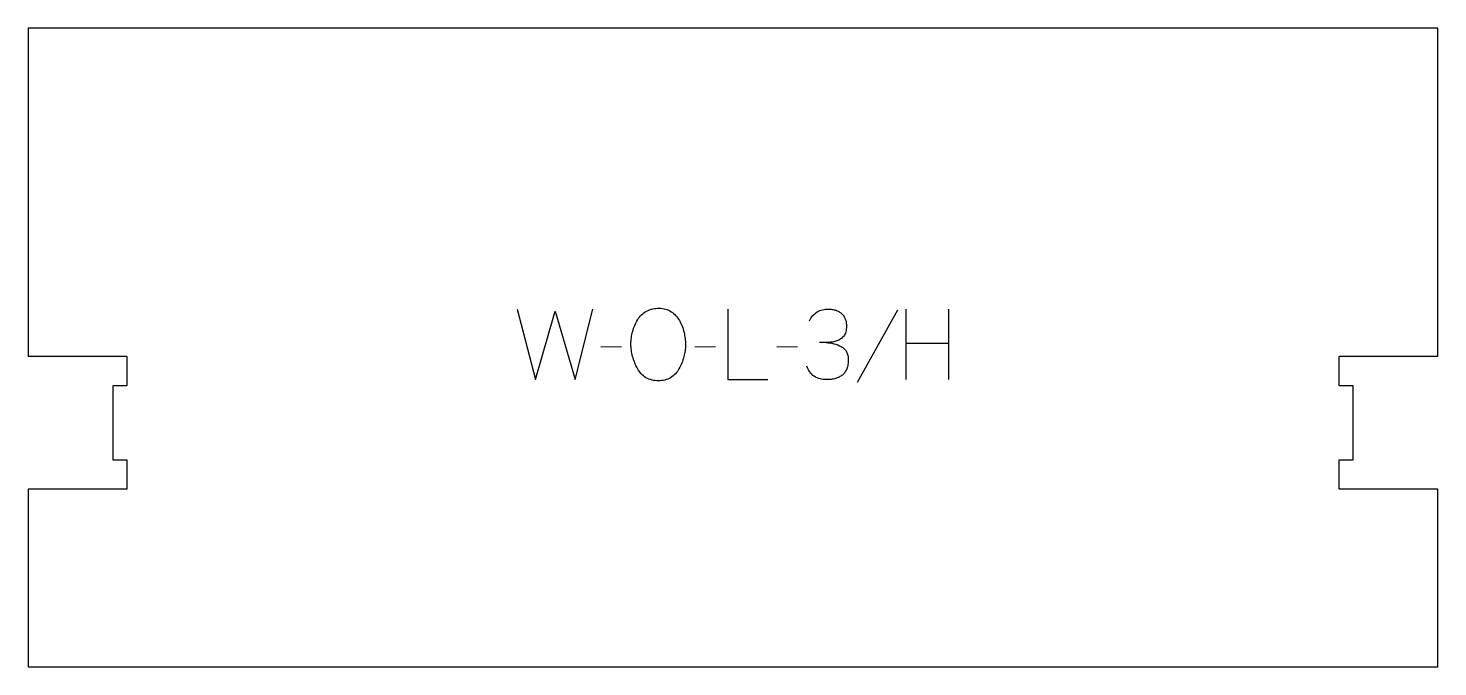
# Model space of a CAD drawing. Extents: x 0 to 600, y 0 to 271.
import ezdxf

# ---------------------------------------------------------------- set-up
doc = ezdxf.new("R2010")
doc.units = 0
doc.layers.add('1_ANYTOOL_1MMDEEP_LABELS_S', color=2, linetype='CONTINUOUS')
doc.layers.add('4_ANYTOOL_CUTTHROUGH_OUTSI', color=5, linetype='CONTINUOUS')

msp = doc.modelspace()

# ---------------------------------------------------------------- linework, layer by layer
at = {"layer": '1_ANYTOOL_1MMDEEP_LABELS_S'}
for p, q in [((369.757143, 151.610976), (352.571429, 120.839547)), ((373.228571, 152.082404), (373.228571, 122.082404)), ((391.528571, 122.082404), (391.528571, 152.082404)), ((252.328571, 135.968119), (243.542857, 135.882404)), ((292.357143, 135.968119), (283.571429, 135.882404)), ((327.242857, 135.968119), (318.457143, 135.882404)), ((391.528571, 137.382404), (373.228571, 137.382404))]:
    msp.add_line(p, q, dxfattribs=at)
for points in [[(207.971429, 152.082404), (215.685714, 122.082404), (224.128571, 151.182404), (232.614286, 122.082404), (240.114286, 152.082404)], [(297.5, 152.082404), (297.5, 122.082404), (314.6, 122.082404)]]:
    msp.add_lwpolyline(points, dxfattribs=at)
msp.add_lwpolyline([(268.4, 152.425262, -0.064784), (271.073955, 152.07734, -0.088904), (273.5, 150.94669, -0.05419), (275.422565, 149.25456, -0.051179), (276.95, 147.19669, -0.041653), (278.1322, 144.767918, -0.036749), (278.921429, 142.182404, -0.024892), (279.379208, 139.563141, -0.030823), (279.542857, 136.910976, -0.034269), (279.366337, 134.338479, -0.031918), (278.851786, 131.810976, -0.031725), (277.963599, 129.201579, -0.026303), (276.778571, 126.710976, -0.058719), (275.254791, 124.549228, -0.077745), (273.216071, 122.885976, -0.077243), (270.729083, 121.907138, -0.055252), (268.057143, 121.610976, -0.054051), (265.303218, 121.909555, -0.077615), (262.7375, 122.907404, -0.078558), (260.662427, 124.594478, -0.060481), (259.121429, 126.79669, -0.02629), (257.934768, 129.335909, -0.031299), (257.048214, 131.993119, -0.031469), (256.533176, 134.579934, -0.033416), (256.357143, 137.210976, -0.032847), (256.535821, 139.927924, -0.035049), (257.080357, 142.594904, -0.03503), (257.996331, 145.171943, -0.032231), (259.25, 147.603833, -0.062518), (260.871889, 149.670927, -0.074052), (262.983929, 151.219904, -0.072322), (265.610782, 152.150795, -0.049083)], format="xyb", close=True, dxfattribs=at)
for points in [[(332.214286, 147.153833, -0.060092), (333.602503, 149.239966, -0.080583), (335.503571, 150.850262, -0.079919), (337.859637, 151.798027, -0.055798), (340.4, 152.082404, -0.035013), (341.9559, 151.973317, -0.047512), (343.469643, 151.610976, -0.048382), (344.759068, 151.024936, -0.050886), (345.907143, 150.19669, -0.060051), (346.833047, 149.149902, -0.058597), (347.4875, 147.914547, -0.056917), (347.88363, 146.403632, -0.03878), (347.985714, 144.839547, -0.02544), (347.922699, 143.60183, -0.041152), (347.696429, 142.385976, -0.042175), (347.352615, 141.445705, -0.059142), (346.828571, 140.59669, -0.068767), (345.537875, 139.364196, -0.072211), (343.957143, 138.539547, -0.043093), (342.130031, 138.071954, -0.035742), (340.25, 137.89669, -0.002283), (338.396536, 137.865297, -0.003092), (336.542857, 137.853833)], [(339.328571, 137.853833, -0.052004), (342.661654, 137.341031, -0.057563), (345.8, 136.118119, -0.070633), (347.074536, 135.193515, -0.079113), (348.017857, 133.937762, -0.075641), (348.594645, 132.282903, -0.046128), (348.757143, 130.525262, -0.033924), (348.623546, 128.558487, -0.057836), (348.135714, 126.657404, -0.060832), (347.376737, 125.22843, -0.072757), (346.271429, 124.053833, -0.05358), (344.876837, 123.172751, -0.043301), (343.335714, 122.575262, -0.042335), (341.437226, 122.193012, -0.028525), (339.5, 122.082404, -0.059964), (336.788499, 122.408762, -0.089395), (334.314286, 123.507404, -0.089624), (332.390118, 125.391851, -0.061164), (331.1, 127.782404)]]:
    msp.add_lwpolyline(points, format="xyb", dxfattribs=at)
at = {"layer": '4_ANYTOOL_CUTTHROUGH_OUTSI'}
msp.add_lwpolyline([(36, 119.499667), (36, 88), (41.75, 88, -0.414214), (42, 87.75), (42, 75.75, -0.414214), (41.75, 75.5), (0, 75.5), (0, 0), (599.5, 0), (599.5, 75.5), (557.75, 75.5, -0.414214), (557.5, 75.75), (557.5, 87.75, -0.414214), (557.75, 88), (563.5, 88), (563.5, 119.499667), (557.75, 119.499667, -0.414214), (557.5, 119.749667), (557.5, 131.749667, -0.414214), (557.75, 131.999667), (599.499762, 131.999617), (599.499993, 271.499983), (0.000007, 271.499983), (0.000238, 131.999617), (41.75, 131.999667, -0.414214), (42, 131.749667), (42, 119.749667, -0.414214), (41.75, 119.499667)], format="xyb", close=True, dxfattribs=at)

doc.saveas('drawing.dxf')
